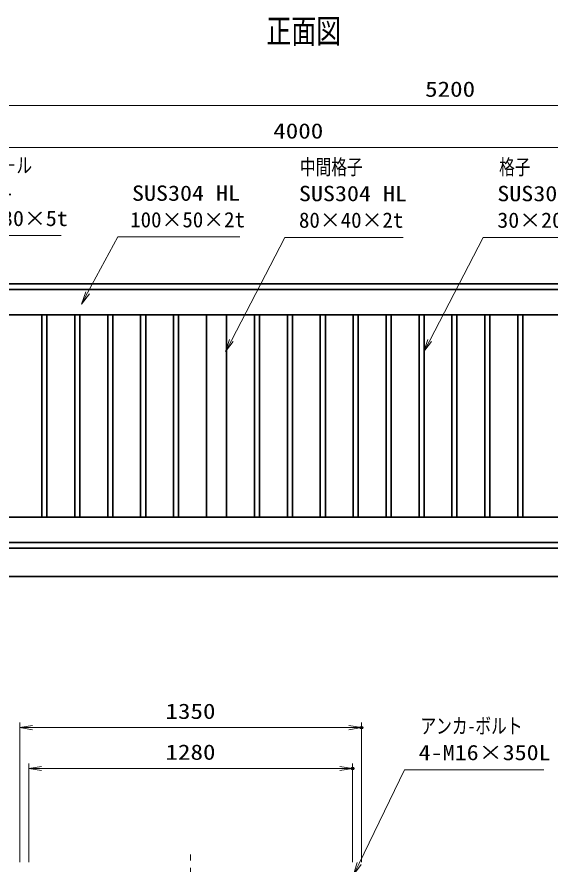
# Model space of a CAD drawing. Units: millimetres at full size, sheet at 1:20. Extents: x -5940 to 5940, y -4200 to 4200.
# Drawn here: x -1590 to 517, y -2006 to 1343 of the extents above; entities that cross this region are included whole.
import ezdxf
from ezdxf.enums import TextEntityAlignment as Align

# ---------------------------------------------------------------- set-up
doc = ezdxf.new("R2010")
doc.units = ezdxf.units.MM
doc.header["$LTSCALE"] = 20
doc.header["$PDMODE"] = 32
doc.header["$PDSIZE"] = 10
doc.linetypes.add('USER1', pattern=[18, 12, -1.5, 3, -1.5])
for name, color, linetype, lineweight in [('0-1_軸線', 200, 'USER1', 15), ('0-2_寸法線', 4, 'Continuous', 18), ('0-3_0', 7, 'Continuous', 18), ('0-5_外形線', 7, 'Continuous', 35)]:
    doc.layers.add(name, color=color, linetype=linetype, lineweight=lineweight)
doc.layers.add('0-4_Defpoints', color=7, linetype='Continuous')
doc.layers.add('0-F_文字', color=254, linetype='Continuous')
doc.styles.add('ＭＳ ゴシック', font='')
doc.styles.get('ＭＳ ゴシック').set_extended_font_data('MS Gothic')

# ---------------------------------------------------------------- blocks, each defined once
blk = doc.blocks.new('_Open')
at = {"layer": '0-3_0'}
blk.add_line((-20, 3.333), (0, 0), dxfattribs=at)
blk.add_lwpolyline([(-20, -3.333), (0, 0), (-20, 0)], dxfattribs=at)
blk = doc.blocks.new('S13')
at = {"layer": '0-2_寸法線'}
for points in [[(4989522.8, 3489259.9), (4980170, 3489259.9), (4975945.8, 3481117.4), (4975485.3, 3480229.7)], [(4975797.9, 3481194.2), (4975485.3, 3480229.7), (4976093.8, 3481040.7)]]:
    blk.add_lwpolyline(points, dxfattribs=at)
at = {"layer": '0-2_寸法線', "color": 254, "style": 'ＭＳ ゴシック'}
for s, width, p in [('中間格子', 0.75, (4981362.8, 3493856.7)), ('SUS304 HL', 1.15, (4981286, 3491756.7))]:
    blk.add_text(s, height=1212, dxfattribs=dict(at, width=width)).set_placement(p, align=Align.BOTTOM_LEFT)
blk.add_text('80×40×2t', height=1212, dxfattribs=at).set_placement((4981286, 3489656.7), align=Align.BOTTOM_LEFT)
blk = doc.blocks.new('S17')
at = {"layer": '0-2_寸法線'}
for points in [[(4976608.3, 3489290.4), (4966977.1, 3489290.4), (4964585.9, 3484869.5), (4964110.2, 3483989.9)], [(4964439.3, 3484948.8), (4964110.2, 3483989.9), (4964732.5, 3484790.2)]]:
    blk.add_lwpolyline(points, dxfattribs=at)
at = {"layer": '0-2_寸法線', "color": 254, "style": 'ＭＳ ゴシック', "width": 1.15}
blk.add_text('SUS304 HL', height=1212, dxfattribs=at).set_placement((4968093.1, 3491787.2), align=Align.BOTTOM_LEFT)
at = {"layer": '0-2_寸法線', "color": 254, "style": 'ＭＳ ゴシック'}
blk.add_text('100×50×2t', height=1212, dxfattribs=at).set_placement((4967949.1, 3489687.2), align=Align.BOTTOM_LEFT)
blk = doc.blocks.new('S18')
at = {"layer": '0-2_寸法線'}
for points in [[(5005954.5, 3489256.1), (4995843.3, 3489256.1), (4991619.1, 3481113.6), (4991158.6, 3480225.9)], [(4991471.2, 3481190.3), (4991158.6, 3480225.9), (4991767.1, 3481036.8)]]:
    blk.add_lwpolyline(points, dxfattribs=at)
at = {"layer": '0-2_寸法線', "color": 254, "style": 'ＭＳ ゴシック'}
for s, width, p in [('格子', 0.75, (4997103.3, 3493852.9)), ('SUS304 HL', 1.15, (4996959.3, 3491752.9)), ('30×20×1.5t', 1.05, (4996959.3, 3489652.9))]:
    blk.add_text(s, height=1212, dxfattribs=dict(at, width=width)).set_placement(p, align=Align.BOTTOM_LEFT)
blk = doc.blocks.new('S19')
at = {"layer": '0-2_寸法線'}
for points in [[(4962485.4, 3489395.3), (4951558.2, 3489395.3), (4950110.1, 3486606.9), (4949649.2, 3485719.4)], [(4949962.2, 3486683.7), (4949649.2, 3485719.4), (4950258, 3486530.1)]]:
    blk.add_lwpolyline(points, dxfattribs=at)
at = {"layer": '0-2_寸法線', "color": 254, "style": 'ＭＳ ゴシック'}
for s, width, p in [('ガイドレ－ル', 0.75, (4952755.8, 3493992.2)), ('SUS304', 1.2, (4952674.2, 3491892.2)), ('L-30×30×5t', 1.05, (4952626.2, 3489792.2))]:
    blk.add_text(s, height=1212, dxfattribs=dict(at, width=width)).set_placement(p, align=Align.BOTTOM_LEFT)
blk = doc.blocks.new('S25')
at = {"layer": '0-2_寸法線'}
for points in [[(5000642.1, 3447168.3), (4989628.5, 3447168.3), (4986041.3, 3439767.3), (4985605.1, 3438867.5)], [(4985891.3, 3439840), (4985605.1, 3438867.5), (4986191.3, 3439694.6)]]:
    blk.add_lwpolyline(points, dxfattribs=at)
at = {"layer": '0-2_寸法線', "color": 254, "style": 'ＭＳ ゴシック'}
for s, width, p in [('アンカ-ボルト', 0.75, (4990888.5, 3449665.2)), ('4-M16×350L', 1.15, (4990744.5, 3447565.2))]:
    blk.add_text(s, height=1212, dxfattribs=dict(at, width=width)).set_placement(p, align=Align.BOTTOM_LEFT)

msp = doc.modelspace()

# ---------------------------------------------------------------- linework, layer by layer
at = {"layer": '0-1_軸線'}
msp.add_line((-903.24, -2351.01), (-903.24, -1968.24), dxfattribs=at)
at = {"layer": '0-2_寸法線'}
for p, q in [((-2480.96, 992.78), (2719.04, 992.78)), ((-2480.96, 827.45), (1519.04, 827.45)), ((-1578.24, -1998.11), (-1578.24, -1446.38)), ((-1578.24, -1466.38), (-228.24, -1466.38)), ((-228.24, -1998.11), (-228.24, -1446.38)), ((-1543.24, -1998.11), (-1543.24, -1608)), ((-1543.24, -1628), (-263.24, -1628)), ((-263.24, -1998.11), (-263.24, -1608))]:
    msp.add_line(p, q, dxfattribs=at)
at = {"layer": '0-4_Defpoints'}
for p in [(-228.24, -1466.38), (-263.24, -1628)]:
    msp.add_point(p, dxfattribs=at)
at = {"layer": '0-5_外形線'}
for p, q in [((1519.04, 288.08), (-2480.96, 288.08)), ((-2480.96, 265.58), (1519.04, 265.58)), ((-2380.96, 165.58), (1519.04, 165.58)), ((-1490.96, -634.42), (-1490.96, 165.58)), ((-1470.96, -634.42), (-1470.96, 165.58)), ((-1360.96, -634.42), (-1360.96, 165.58)), ((-1340.96, -634.42), (-1340.96, 165.58)), ((-1230.96, -634.42), (-1230.96, 165.58)), ((-1210.96, -634.42), (-1210.96, 165.58)), ((-1100.96, -634.42), (-1100.96, 165.58)), ((-1080.96, -634.42), (-1080.96, 165.58)), ((-970.96, -634.42), (-970.96, 165.58)), ((-950.96, -634.42), (-950.96, 165.58)), ((-840.96, 165.58), (-840.96, -634.42)), ((-760.96, -634.42), (-760.96, 165.58)), ((-650.96, -634.42), (-650.96, 165.58)), ((-630.96, -634.42), (-630.96, 165.58)), ((-520.96, -634.42), (-520.96, 165.58)), ((-500.96, -634.42), (-500.96, 165.58)), ((-390.96, -634.42), (-390.96, 165.58)), ((-370.96, -634.42), (-370.96, 165.58)), ((-260.96, -634.42), (-260.96, 165.58)), ((-240.96, -634.42), (-240.96, 165.58)), ((-130.96, -634.42), (-130.96, 165.58)), ((-110.96, -634.42), (-110.96, 165.58)), ((-0.96, -634.42), (-0.96, 165.58)), ((19.04, -634.42), (19.04, 165.58)), ((129.04, -634.42), (129.04, 165.58)), ((149.04, -634.42), (149.04, 165.58)), ((259.04, -634.42), (259.04, 165.58)), ((279.04, -634.42), (279.04, 165.58)), ((389.04, -634.42), (389.04, 165.58)), ((409.04, -634.42), (409.04, 165.58)), ((1519.04, -634.42), (-2380.96, -634.42)), ((-2480.96, -734.42), (1519.04, -734.42)), ((-2380.96, -756.92), (1519.04, -756.92)), ((-2889.39, -869.42), (2919.04, -869.42))]:
    msp.add_line(p, q, dxfattribs=at)

# ---------------------------------------------------------------- block references
at = {"layer": '0-2_寸法線'}
for name, p, xscale, yscale in [('S19', (-249539.57, -173991.45), 0.05, 0.05), ('S13', (-249539.57, -173991.45), 0.05, 0.05), ('S18', (-249539.57, -173991.45), 0.05, 0.05), ('S17', (-249539.57, -173991.45), 0.05, 0.05), ('S25', (-249539.57, -173991.45), 0.05, 0.05), ('_Open', (-228.24, -1466.38), 2.5, 2.5), ('_Open', (-263.24, -1628), 2.5, 2.5)]:
    msp.add_blockref(name, p, dxfattribs=dict(at, xscale=xscale, yscale=yscale))
at = {"layer": '0-2_寸法線', "xscale": 2.5, "yscale": 2.5, "rotation": 180}
for p in [(-1578.24, -1466.38), (-1543.24, -1628)]:
    msp.add_blockref('_Open', p, dxfattribs=at)

# ---------------------------------------------------------------- texts
at = {"layer": '0-2_寸法線', "color": 254, "style": 'ＭＳ ゴシック', "width": 1.2}
for s, p in [('5200', (23.04, 1009.12)), ('4000', (-576.96, 843.79)), ('1350', (-1002.84, -1450.04)), ('1280', (-1002.84, -1611.65))]:
    msp.add_text(s, height=60.56, dxfattribs=at).set_placement(p, align=Align.BOTTOM_LEFT)
at = {"layer": '0-F_文字', "style": 'ＭＳ ゴシック', "width": 0.75}
msp.add_text('正面図', height=96.19, dxfattribs=at).set_placement((-603.73, 1209.96), align=Align.BOTTOM_LEFT)

doc.saveas('drawing.dxf')
